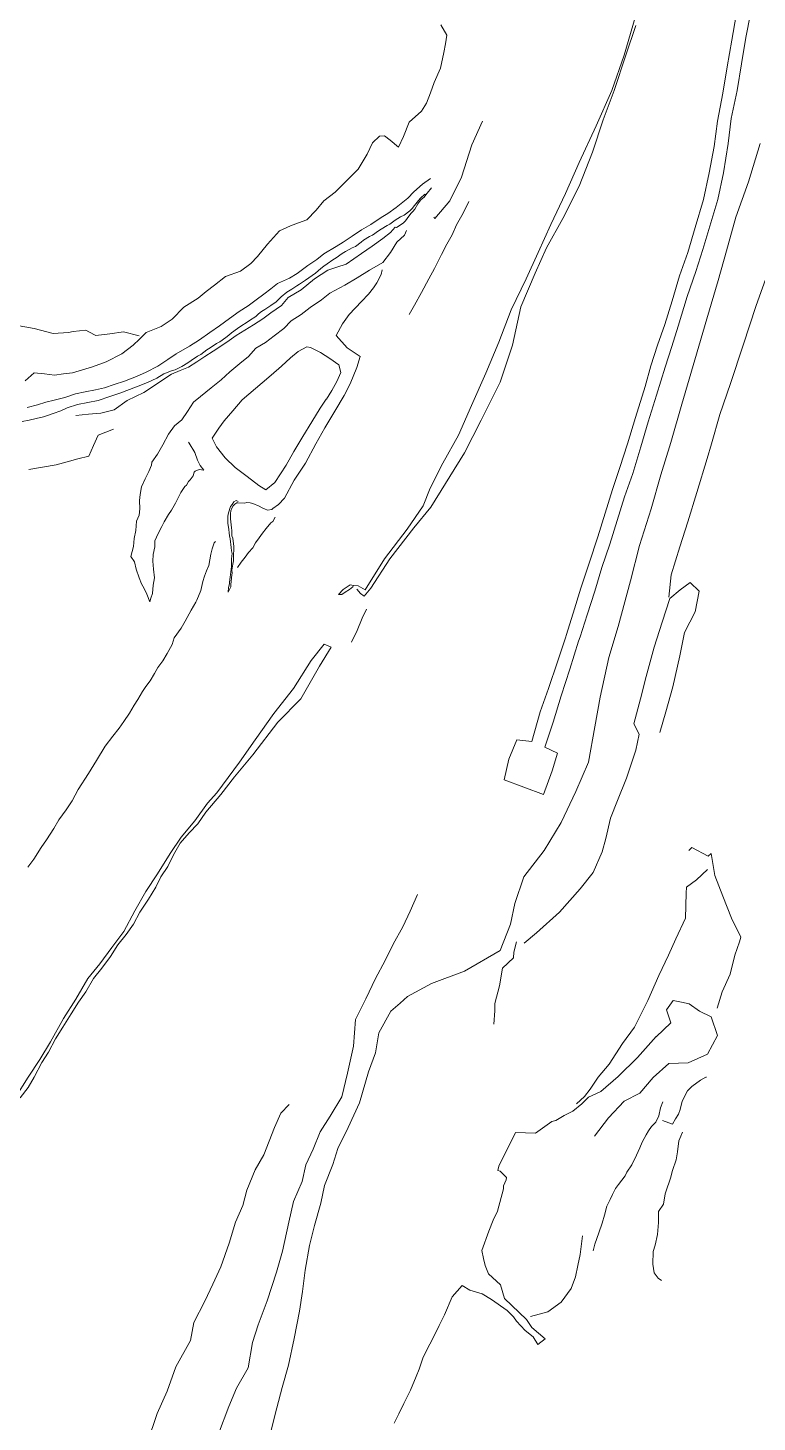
# Model space of a CAD drawing. Extents: x 683321 to 688873, y 7661944 to 7668387.
# Drawn here: x 686155.1 to 686402.8, y 7664633.4 to 7665106.7 of the extents above; entities that cross this region are included whole.
import ezdxf

# ---------------------------------------------------------------- set-up
doc = ezdxf.new("R2010")
doc.units = 0
doc.header["$MEASUREMENT"] = 0
doc.layers.add('01 CRESTA_Line', color=3, linetype='Continuous', lineweight=20)

msp = doc.modelspace()

# ---------------------------------------------------------------- linework, layer by layer
at = {"layer": '01 CRESTA_Line'}
for points in [[(686362.19, 7665113, 4021.65), (686357.56, 7665097.5, 4022.66), (686353.38, 7665085.5, 4023.47), (686348.13, 7665073.5, 4024.13), (686342.31, 7665061, 4024.97), (686337.69, 7665050.5, 4025.71), (686332.75, 7665040, 4026.38), (686328.44, 7665030.5, 4026.92), (686324.31, 7665021.5, 4027.35), (686319.25, 7665011, 4027.92), (686315, 7665000, 4028.42), (686310.62, 7664989.5, 4028.84), (686305.75, 7664978.5, 4029.31), (686301.31, 7664968.5, 4029.69), (686296.06, 7664959, 4030.16), (686291.69, 7664950.5, 4030.46), (686289.38, 7664944.5, 4031.76), (686283.88, 7664936.5, 4032.31), (686276.25, 7664926.5, 4033.12), (686269.62, 7664916, 4033.46), (686267.33, 7664917.35, 4032.73), (686265.68, 7664917.38, 4031.94), (686265.43, 7664916.92, 4031.86), (686264.33, 7664916.11, 4031.75), (686262.9, 7664915.18, 4031.8), (686261.74, 7664914.33, 4031.84), (686260.64, 7664914.4, 4031.88), (686262.18, 7664916.02, 4031.89), (686264.59, 7664917.62, 4031.77), (686265.68, 7664917.38, 4031.94)], [(686400.5, 7665111.5, 4000.31), (686398.94, 7665103.5, 4000.1), (686397.44, 7665094.5, 3999.96), (686396, 7665085.5, 3999.75), (686393.94, 7665076, 3999.58), (686392.94, 7665067.5, 3999.49), (686391.31, 7665057.5, 3999.22), (686389.44, 7665048.5, 3998.96), (686387.06, 7665040.5, 3998.79), (686384.31, 7665031.5, 3998.51), (686381.94, 7665024, 3998.24), (686379, 7665015.5, 3997.97), (686376, 7665005.5, 3997.73), (686373.75, 7664998.5, 3997.6), (686371.56, 7664991.5, 3997.43), (686368.62, 7664982, 3997.45), (686365.81, 7664973, 3997.35), (686363.31, 7664964.5, 3997.17), (686360.5, 7664955.5, 3996.91), (686357.69, 7664947.5, 3996.7), (686355.25, 7664939.5, 3996.45), (686352.69, 7664931.5, 3996.2), (686350, 7664923.5, 3995.98), (686347.63, 7664915.5, 3995.78), (686345, 7664907.5, 3995.62), (686342.62, 7664900, 3995.33), (686342.12, 7664898.5, 3995.31), (686339.19, 7664889, 3995.03), (686336.19, 7664880, 3994.79), (686333.5, 7664871, 3994.52), (686330.69, 7664862.5, 3994.43), (686335, 7664860.5, 3994.37), (686333.19, 7664854.5, 3993.99), (686330.25, 7664846.5, 3993.47), (686323.56, 7664849, 3993.47), (686316.87, 7664851.5, 3993.71), (686318.5, 7664858.5, 3994.07), (686321.19, 7664865, 3994.59), (686326.31, 7664864.5, 3994.44), (686329.12, 7664874.5, 3994.65), (686331.88, 7664882.5, 3994.84), (686334.94, 7664891.5, 3995.03), (686337.81, 7664900, 3995.26), (686337.94, 7664900.5, 3995.29), (686340.31, 7664908, 3995.51), (686342.94, 7664916.5, 3995.71), (686345.69, 7664925, 3996.02), (686348.69, 7664934, 3996.31), (686351.19, 7664942, 3996.55), (686353.69, 7664950, 3996.72), (686356.19, 7664957.5, 3996.92), (686358.69, 7664965.5, 3997.18), (686361.44, 7664974.5, 3997.36), (686364.75, 7664985, 3997.19), (686366.62, 7664992, 3997.42), (686368.94, 7664999, 3997.63), (686371.38, 7665006, 3997.8), (686373.94, 7665014, 3997.97), (686376.44, 7665022.5, 3998.15), (686379.25, 7665030.5, 3998.4), (686381.69, 7665039, 3998.62), (686384.56, 7665048.5, 3998.88), (686386.44, 7665057.5, 3999.13), (686388.12, 7665066.5, 3999.37), (686389.31, 7665075, 3999.51), (686391.06, 7665084.5, 3999.68), (686392.62, 7665093.5, 3999.9), (686394.12, 7665102.5, 4000.08), (686395.62, 7665111, 4000.25)], [(686195.33, 7665003.27, 4071.37), (686200.35, 7665005.31, 4070.15), (686204.09, 7665007.83, 4070.03), (686208.13, 7665011.94, 4069.95), (686212.92, 7665014.98, 4069.03), (686215.7, 7665017.19, 4068.8), (686218.47, 7665019.41, 4068.57), (686222.27, 7665022.29, 4068.19), (686227.36, 7665024.15, 4066.81), (686230.87, 7665026.72, 4066.15), (686233.16, 7665029.13, 4066.12), (686236.49, 7665033.33, 4066.55), (686238.54, 7665035.59, 4066.53), (686240.58, 7665037.85, 4066.51), (686244.28, 7665039.5, 4065.25), (686247.06, 7665040.51, 4064.13), (686249.85, 7665041.51, 4063.01), (686253.04, 7665044.78, 4062.4), (686255.65, 7665048.03, 4060.61), (686259.51, 7665050.94, 4060.22), (686263.4, 7665054.85, 4059.03), (686267.28, 7665058.76, 4057.84), (686270.3, 7665063.79, 4057.66), (686272.19, 7665067.74, 4057.95), (686274.58, 7665069.93, 4056.84), (686276.26, 7665070.01, 4056.21), (686278.14, 7665068.61, 4054.48), (686280.94, 7665066.22, 4051.9), (686282.64, 7665069.86, 4051.45), (686284.57, 7665074.69, 4051.47), (686288.77, 7665078.39, 4050.02), (686290.54, 7665081.13, 4050.03), (686291.82, 7665084.65, 4049.9), (686293.1, 7665088.17, 4049.78), (686295.22, 7665093.08, 4049.8), (686296.42, 7665098.37, 4051.02), (686296.93, 7665101.32, 4051.65), (686297.43, 7665104.27, 4052.28), (686295.37, 7665107.71, 4053.9)], [(686291.94, 7664944, 4031.4), (686303.44, 7664962.5, 4030.2), (686309.06, 7664973.5, 4029.49), (686315.5, 7664986.5, 4028.94), (686319.75, 7664999, 4028.46), (686322.56, 7665012, 4027.75), (686327.44, 7665023.5, 4027.2), (686331.25, 7665032, 4026.61), (686336.75, 7665042, 4026.1), (686342.37, 7665053, 4025.44), (686346.81, 7665064.5, 4024.46), (686350.44, 7665075.5, 4023.92), (686354.25, 7665085.5, 4023.33), (686358.19, 7665097.5, 4022.65), (686361.62, 7665107.5, 4021.81)], [(686293, 7665042.5, 4027.25), (686293.31, 7665042, 4027.96), (686298.38, 7665048, 4026.13), (686302.38, 7665056, 4025.49), (686305.94, 7665067, 4025.67), (686309.56, 7665075, 4024.6)], [(686403.75, 7665067.5, 3999.88), (686399.81, 7665054.5, 3999.52), (686395.56, 7665042.5, 3999.13), (686392.31, 7665031, 3998.76), (686389.5, 7665021, 3998.59), (686385.63, 7665008, 3998.25), (686381.63, 7664994, 3997.8), (686377.19, 7664979, 3997.55), (686373.44, 7664966, 3997.33), (686370.06, 7664955, 3997.08), (686366.81, 7664943.5, 3996.81), (686362.81, 7664931, 3996.48), (686359.75, 7664919, 3996.08), (686355.56, 7664903.5, 3995.54), (686352.38, 7664893, 3995.14), (686349.44, 7664879.5, 3994.4), (686347.69, 7664869.5, 3994.13), (686345.5, 7664857.5, 3993.68), (686341.19, 7664847.5, 3993.76), (686336.25, 7664837, 3993.33), (686330.5, 7664827.5, 3992.23), (686323.5, 7664818.5, 3990.95), (686320.5, 7664809.5, 3990.23), (686319.06, 7664802.5, 3990.36), (686315.51, 7664793.55, 3989.76), (686303.4, 7664786.56, 3989.05), (686292.22, 7664782.36, 3988.59), (686284, 7664777.94, 3988.16), (686281.56, 7664775.61, 3988.65), (686278.33, 7664772.98, 3988.94), (686274.28, 7664765.6, 3989.17), (686273.23, 7664758.78, 3988.95), (686270.75, 7664752.32, 3989.01), (686267.69, 7664741.8, 3988.75), (686263.85, 7664733.44, 3988.08), (686260.41, 7664726.29, 3987.15), (686258.72, 7664720.93, 3986.8), (686255.86, 7664713.77, 3986.15), (686254.6, 7664707.74, 3985.33), (686252.47, 7664700.23, 3984.46), (686250.82, 7664693.38, 3983.49), (686249.33, 7664684.99, 3981.82), (686248.38, 7664677.82, 3980.48), (686247.37, 7664671.14, 3978.96), (686245.59, 7664661.8, 3977.27), (686243.59, 7664652.73, 3976.18), (686241.51, 7664645.17, 3975.07), (686239.68, 7664638.33, 3974.38), (686237.38, 7664629.32, 3973.47)], [(686291.83, 7665055.6, 4034.62), (686289.09, 7665053.65, 4035.12), (686286.23, 7665051.03, 4035.67), (686284.21, 7665048.92, 4036.17), (686280.23, 7665045.74, 4037.06), (686277.37, 7665043.72, 4037.96), (686275.14, 7665042.35, 4038.62), (686271.59, 7665039.98, 4040.08), (686268.47, 7665038.18, 4041.19), (686265.26, 7665035.97, 4042.41), (686262.24, 7665034, 4043.68), (686259.84, 7665032.51, 4044.64), (686255.65, 7665029.98, 4046.17), (686253.27, 7665028.11, 4047.15), (686250.17, 7665026.07, 4048.35), (686246.6, 7665023.37, 4049.68), (686244.01, 7665021.75, 4050.79), (686239.94, 7665019.89, 4051.82), (686237.65, 7665018.16, 4052.24), (686235.3, 7665016.33, 4052.44), (686232.62, 7665014.38, 4052.87), (686229.91, 7665012.39, 4053.39), (686226.85, 7665010.42, 4053.84), (686223.55, 7665008.07, 4054.26), (686220.18, 7665005.58, 4054.93), (686216.98, 7665003.36, 4055.58), (686213.44, 7665000.82, 4056.15), (686210.01, 7664998.62, 4056.67), (686205.51, 7664996.05, 4057.26), (686202.7, 7664994.17, 4057.71), (686199.24, 7664991.83, 4058.25), (686195.32, 7664989.84, 4058.72), (686192.01, 7664988.36, 4059.31), (686187.91, 7664986.8, 4059.79), (686184.44, 7664985.63, 4060.18), (686181.16, 7664984.58, 4060.62), (686178.12, 7664983.84, 4061.03), (686174.61, 7664983.21, 4061.47), (686171.27, 7664982.52, 4062.07), (686167.71, 7664981.28, 4062.61), (686164.05, 7664980.3, 4063.38), (686161.22, 7664979.7, 4064.01), (686158.36, 7664978.73, 4064.75), (686154.94, 7664977.9, 4065.54)], [(686171.44, 7664975.18, 4062.19), (686175.69, 7664975.58, 4062.06), (686179.94, 7664975.97, 4061.92), (686184.41, 7664977.11, 4060.04), (686188.87, 7664980.17, 4059.59), (686191.7, 7664981.58, 4059.29), (686194.53, 7664982.99, 4058.99), (686198.82, 7664985.76, 4058.37), (686201.36, 7664987.47, 4058.11), (686203.89, 7664989.17, 4057.85), (686206.8, 7664990.38, 4057.38), (686209.71, 7664991.59, 4056.92), (686212.46, 7664993.35, 4056.4), (686215.22, 7664995.11, 4055.87), (686218.09, 7664997.01, 4055.51), (686220.97, 7664998.91, 4055.14), (686223.44, 7665000.62, 4054.76), (686225.91, 7665002.33, 4054.39), (686228.83, 7665004.12, 4053.85), (686231.75, 7665005.91, 4053.31), (686234.97, 7665007.98, 4052.85), (686237.59, 7665009.95, 4052.37), (686241.23, 7665012.5, 4051.84), (686243.54, 7665015.14, 4051.72), (686247.99, 7665017.81, 4049.65), (686252.43, 7665021.48, 4048.3), (686256.97, 7665024.5, 4046.5), (686260.09, 7665025.52, 4045.42), (686263.22, 7665026.54, 4044.34), (686265.8, 7665028.34, 4043.53), (686268.37, 7665030.13, 4042.73), (686272.05, 7665032.66, 4041.35), (686275.72, 7665035.19, 4039.98), (686278.27, 7665037.25, 4038.8), (686279.9, 7665039.02, 4038.55), (686280.27, 7665038.94, 4037.95), (686282.6, 7665040.45, 4037.45), (686283.34, 7665041.26, 4037.31), (686283.97, 7665042.04, 4037.19), (686285.19, 7665043.65, 4036.88), (686285.82, 7665044.39, 4036.69), (686286.51, 7665045.19, 4036.58), (686287.6, 7665046.94, 4036.31), (686288.09, 7665047.81, 4036.24), (686288.68, 7665048.45, 4036.08), (686289.65, 7665049.25, 4035.86), (686290.22, 7665050.02, 4035.7), (686290.69, 7665050.57, 4035.87), (686292.17, 7665052.45, 4035.16)], [(686290.22, 7665050.02, 4035.7), (686289.88, 7665050.28, 4035.64), (686288.48, 7665048.87, 4035.98), (686287.75, 7665048.16, 4036.09), (686286.4, 7665046.47, 4036.37), (686285.61, 7665045.45, 4036.55), (686284.81, 7665044.63, 4036.74), (686282.92, 7665043.14, 4037.17), (686281.71, 7665042.59, 4037.45), (686279.84, 7665041.47, 4037.76), (686278.01, 7665040.08, 4038.65), (686277.11, 7665039.58, 4039.09), (686275.06, 7665038.38, 4039.69), (686274.23, 7665037.78, 4040.11), (686272.15, 7665036.37, 4040.91), (686271.18, 7665035.84, 4041.36), (686269.16, 7665034.64, 4041.98), (686268.3, 7665033.95, 4042.36), (686266.34, 7665032.52, 4043.15), (686265.27, 7665032.04, 4043.62), (686262.94, 7665030.78, 4044.37), (686261.88, 7665030.09, 4044.79), (686259.77, 7665028.6, 4045.52), (686258.69, 7665027.98, 4045.87), (686256.74, 7665026.59, 4046.51), (686255.69, 7665025.87, 4046.88), (686254.66, 7665025.03, 4047.26), (686252.77, 7665023.43, 4047.99), (686251.64, 7665022.6, 4048.48), (686249.43, 7665021.09, 4049.24), (686247.35, 7665019.67, 4050.02), (686246.43, 7665019.17, 4050.26), (686244.74, 7665017.96, 4051.16), (686243.02, 7665017.05, 4051.71), (686241.1, 7665015.38, 4052.22), (686240.35, 7665014.59, 4052.33), (686239.48, 7665013.74, 4052.53), (686237.67, 7665012.42, 4052.85), (686235.6, 7665011.15, 4053.08), (686234.51, 7665010.42, 4053.37), (686233.49, 7665009.61, 4053.53), (686232.51, 7665008.79, 4053.64), (686230.42, 7665007.35, 4053.97), (686229.58, 7665006.78, 4054.11), (686227.4, 7665005.51, 4054.3), (686226.37, 7665004.68, 4054.55), (686224.34, 7665003.16, 4054.97), (686223.35, 7665002.39, 4055.08), (686222.33, 7665001.62, 4055.33), (686220.27, 7665000.19, 4055.64), (686219.19, 7664999.53, 4055.81), (686217, 7664998.15, 4056.28), (686215.92, 7664997.44, 4056.48), (686213.84, 7664995.89, 4056.76), (686212.71, 7664995.22, 4056.92), (686210.58, 7664993.82, 4057.27), (686209.5, 7664993.05, 4057.5), (686207.37, 7664991.79, 4057.77), (686205.14, 7664990.68, 4058.11), (686203.87, 7664990.34, 4057.99), (686201.29, 7664989.28, 4058.12), (686198.97, 7664987.82, 4058.46), (686195.81, 7664986.39, 4058.98), (686192.56, 7664985.04, 4059.33), (686189.66, 7664983.91, 4059.69), (686186.37, 7664982.74, 4060.08), (686182.94, 7664981.59, 4060.47), (686178.99, 7664980.19, 4060.86), (686175.53, 7664979.53, 4061.33), (686171.95, 7664978.92, 4061.8), (686168.46, 7664977.77, 4062.49), (686166.29, 7664976.75, 4063.07), (686163.79, 7664975.83, 4063.84), (686161.51, 7664975.01, 4064.56), (686160.42, 7664974.67, 4064.84), (686157.91, 7664974.11, 4065.47), (686155.64, 7664973.51, 4066.03), (686153.18, 7664973.06, 4066.65)], [(686304.83, 7665047.81, 4023.7), (686302.91, 7665043.79, 4023.94), (686300.71, 7665039.8, 4024.24), (686299.24, 7665036.46, 4024.38), (686297.44, 7665033.33, 4024.56), (686295.55, 7665029.76, 4024.79), (686293.18, 7665025.01, 4025.08), (686291.27, 7665021.47, 4025.3), (686288.77, 7665016.91, 4025.6), (686286.45, 7665012.59, 4025.84), (686284.6, 7665009.42, 4026.01)], [(686283.75, 7665037.95, 4034.81), (686283, 7665036.32, 4034.82), (686280.44, 7665034, 4035.39), (686278.24, 7665030.47, 4036.07), (686275.67, 7665027.08, 4036.73), (686271.11, 7665024.47, 4037.67), (686266.98, 7665021.88, 4038.66), (686262.74, 7665019.33, 4039.67), (686257.71, 7665016.61, 4040.59), (686254.85, 7665014.35, 4040.71), (686251.02, 7665011.76, 4041.24), (686247.93, 7665009.43, 4041.51), (686244.58, 7665007.24, 4041.8), (686242.02, 7665004.64, 4041.93), (686238.78, 7665002.19, 4042.16), (686235.84, 7664999.88, 4042.46), (686232.53, 7664997.99, 4042.61), (686230.1, 7664995.21, 4042.89), (686227.16, 7664992.75, 4043.07), (686223.72, 7664989.99, 4043.32), (686220.79, 7664987.22, 4043.67), (686217.39, 7664984.56, 4044.05), (686213.73, 7664981.6, 4044.15), (686211.34, 7664979.61, 4044.27), (686209.37, 7664976.53, 4044.26), (686207.39, 7664973.68, 4044.14), (686204.98, 7664971.62, 4044.14), (686202.87, 7664968.81, 4044.21), (686200.93, 7664965.2, 4044.49), (686199.16, 7664961.96, 4044.25), (686197.21, 7664959.33, 4044.24), (686197.14, 7664958.32, 4043.98), (686196.17, 7664956.16, 4043.97), (686194.92, 7664953.65, 4044.28), (686193.75, 7664950.93, 4044.24), (686193.28, 7664948.27, 4044.75), (686193.08, 7664946.26, 4044.53), (686193.15, 7664943.43, 4044.46), (686192.97, 7664941.32, 4044.78), (686192.08, 7664939.23, 4044.91), (686191.8, 7664936.13, 4044.86), (686191.19, 7664933.43, 4044.7), (686191.05, 7664930.68, 4045.15), (686190.15, 7664927.32, 4045.26), (686191.3, 7664925.41, 4044.06), (686191.88, 7664923.01, 4042.54), (686192.94, 7664920.08, 4041.29), (686193.78, 7664917.97, 4040.41), (686194.67, 7664916.39, 4039.87), (686195.57, 7664914.44, 4039.03), (686196.61, 7664911.92, 4037.87), (686196.95, 7664913.11, 4037.83), (686197.42, 7664914.67, 4038.04), (686197.64, 7664917.57, 4038.87), (686198.15, 7664920.03, 4039.55), (686197.78, 7664922.94, 4040.47), (686197.63, 7664925.64, 4041.44), (686197.66, 7664927.9, 4042.18), (686198.21, 7664930.52, 4042.84), (686198.2, 7664932.58, 4043.47), (686199.37, 7664935.05, 4043.61), (686200.61, 7664937.43, 4043.63), (686201.41, 7664939.02, 4043.34), (686202.95, 7664941.56, 4043.25), (686203.94, 7664942.98, 4043.36), (686205.31, 7664945.43, 4043.23), (686206.48, 7664947.83, 4042.97), (686207.05, 7664949.04, 4042.56), (686207.8, 7664949.97, 4042.46), (686208.46, 7664950.98, 4042.01), (686209.01, 7664951.51, 4041.63), (686209.65, 7664952.68, 4040.79), (686210.2, 7664953.34, 4040.3), (686211.32, 7664954.66, 4039.01), (686211.61, 7664955.87, 4038.04), (686211.97, 7664956.28, 4037.4), (686213.27, 7664956.8, 4036.81), (686214.91, 7664956.53, 4035.7)], [(686275.48, 7665024.57, 4034.47), (686275.06, 7665023.03, 4034.37), (686273.62, 7665020.19, 4033.77), (686272.5, 7665018.46, 4033.86), (686270.77, 7665016.33, 4033.82), (686268.43, 7665013.85, 4033.48), (686264.27, 7665009.38, 4033.55), (686261.94, 7665006.2, 4033.59), (686259.78, 7665002.3, 4033.58), (686263.6, 7664998.15, 4033.49), (686267.94, 7664995.18, 4033.4), (686266.87, 7664991.39, 4033.56), (686264.57, 7664985.88, 4033.31), (686262.58, 7664981.88, 4033.37), (686259.42, 7664976.63, 4033.36), (686255.95, 7664970.91, 4033.31), (686252.91, 7664965.54, 4033.25), (686249.43, 7664958.93, 4033.14), (686245.61, 7664953.16, 4033.13), (686242.26, 7664947.1, 4032.78), (686240.27, 7664944.88, 4032.98), (686238.37, 7664943.55, 4034.2), (686237.93, 7664943.26, 4034.26), (686236.46, 7664943, 4034.32), (686235.5, 7664943.44, 4034.42), (686234.65, 7664943.84, 4034.37), (686233.67, 7664944.31, 4034.34), (686231.57, 7664945.22, 4034.29), (686230.63, 7664945.5, 4034.25), (686229.52, 7664945.57, 4034.03), (686228.65, 7664945.41, 4034.05), (686226.4, 7664945.51, 4034.28), (686226.08, 7664945.53, 4034.52), (686225.41, 7664945.09, 4034.55), (686224.9, 7664944.46, 4034.46), (686224.39, 7664943.68, 4034.55), (686224.04, 7664942.82, 4034.61), (686223.97, 7664941.87, 4034.51), (686223.99, 7664940.02, 4034.68), (686224.31, 7664937.05, 4034.73), (686224.37, 7664936.05, 4034.86), (686224.45, 7664934.29, 4034.85), (686224.69, 7664933.53, 4034.78), (686225.1, 7664930.63, 4034.58), (686225.06, 7664929.75, 4034.42), (686224.97, 7664927.71, 4034.26), (686224.92, 7664926.73, 4034.08), (686224.91, 7664925.77, 4033.93), (686224.77, 7664924.65, 4033.73), (686224.45, 7664922.63, 4033.43), (686224.47, 7664921.74, 4033.32), (686224.37, 7664920.92, 4033.14), (686224.28, 7664920.18, 4033.04), (686224.16, 7664918.55, 4032.67), (686224.11, 7664918.04, 4032.58), (686224.08, 7664916.97, 4032.3), (686223.15, 7664915.12, 4031.77), (686223.23, 7664916.78, 4032.27), (686223.61, 7664917.98, 4032.67), (686223.57, 7664918.58, 4032.83), (686223.8, 7664920.26, 4033.24), (686223.98, 7664921.11, 4033.31), (686224.13, 7664922.97, 4033.66), (686224.26, 7664923.93, 4033.8), (686224.3, 7664924.76, 4033.95), (686224.26, 7664926.48, 4034.16), (686224.49, 7664928.34, 4034.52), (686224.31, 7664929.16, 4034.53), (686224.22, 7664930.29, 4034.67), (686223.79, 7664933.31, 4034.92), (686223.58, 7664934.27, 4035.04), (686223.51, 7664935.36, 4034.93), (686223.41, 7664936.48, 4034.9), (686223.03, 7664938.62, 4034.86), (686223.03, 7664939.69, 4034.81), (686223.09, 7664940.96, 4034.68), (686223.24, 7664942.05, 4034.7), (686223.9, 7664944.2, 4034.58), (686224.49, 7664944.96, 4034.67), (686225.12, 7664945.78, 4034.57), (686225.83, 7664946.27, 4034.56), (686226.58, 7664945.9, 4034.32)], [(686406.75, 7665024.5, 3989.94), (686402.38, 7665012.5, 3989.99), (686398, 7664999, 3990.14), (686393.69, 7664986, 3990.32), (686390.06, 7664975.5, 3990.26), (686387.31, 7664965.5, 3990.27), (686385.75, 7664960.5, 3990), (686382.25, 7664949, 3989.86), (686379.19, 7664939, 3989.85), (686376.56, 7664930.5, 3989.83), (686373.56, 7664921, 3989.81), (686372.81, 7664913.5, 3989.77)], [(686192.92, 7665002.19, 4071.38), (686187.59, 7665003.5, 4074.09), (686182.94, 7665002.8, 4074.84), (686178.27, 7665002.29, 4075.74), (686175.8, 7665003.54, 4077.32), (686174.79, 7665004.06, 4078.44), (686170.58, 7665003.69, 4079.01), (686168.95, 7665003.31, 4078.4), (686163.78, 7665003, 4078.89), (686157.32, 7665004.72, 4080.43), (686150.91, 7665005.76, 4081.53), (686148.26, 7665005.4, 4081.33), (686147.67, 7665003.72, 4080.18), (686145.17, 7665003.43, 4080.03), (686138.62, 7665004.28, 4080.34), (686133.91, 7665004.44, 4079.8), (686127.3, 7665005.27, 4079.75), (686113.31, 7665010.36, 4081.11), (686104.06, 7665011.9, 4081.7), (686092.06, 7665013.54, 4081.01), (686076.36, 7665017.55, 4082.24), (686068.47, 7665018.25, 4082.72), (686058.61, 7665019.89, 4082.16), (686057.68, 7665018.22, 4080.83)], [(686195.33, 7665003.27, 4071.37), (686193.09, 7665001.07, 4070.26), (686190.93, 7664999.01, 4068.65), (686187.08, 7664996.11, 4068.75), (686181.75, 7664993.4, 4068.92), (686177.11, 7664991.69, 4068.6), (686173.7, 7664990.66, 4068.73), (686170.29, 7664989.63, 4068.86), (686167.22, 7664989.26, 4070), (686164.15, 7664988.88, 4071.14), (686160.74, 7664989.24, 4071.71), (686157.33, 7664989.61, 4072.28), (686154.22, 7664986.86, 4072.34)], [(686184.18, 7664970.55, 4056.3), (686178.97, 7664968.48, 4058.42), (686177.4, 7664964.91, 4058.93), (686175.83, 7664961.34, 4059.44), (686172.14, 7664960.37, 4061.51), (686168.45, 7664959.41, 4063.58), (686164.76, 7664958.44, 4065.64), (686160.09, 7664957.6, 4067.82), (686155.42, 7664956.75, 4070)], [(686209.63, 7664966.04, 4036.04), (686209.95, 7664965.75, 4035.88), (686211.78, 7664962.52, 4035.89), (686212.75, 7664959.99, 4036.17), (686213.69, 7664958.13, 4036.05), (686214.91, 7664956.53, 4035.7)], [(686266.81, 7664916.23, 4032.75), (686268.13, 7664914.69, 4032.83), (686269.31, 7664913.76, 4032.85), (686271.62, 7664916.5, 4033.28), (686278, 7664926.5, 4033.12), (686286.25, 7664937, 4032.24), (686291.94, 7664944, 4031.4)], [(686239.14, 7664940.6, 4032.53), (686238.28, 7664939.15, 4032.5), (686237.66, 7664938.72, 4032.54), (686236.03, 7664936.74, 4032.53), (686234.85, 7664935.14, 4032.48), (686233.71, 7664933.64, 4032.51), (686232.47, 7664931.95, 4032.63), (686231.57, 7664930.16, 4032.63), (686230.05, 7664928.62, 4032.69), (686228.87, 7664926.99, 4032.77), (686227.57, 7664925.38, 4032.8), (686226.34, 7664923.55, 4032.73)], [(686155.09, 7664821.78, 4039.97), (686157.15, 7664824.53, 4039.84), (686159.61, 7664828.46, 4039.66), (686161.52, 7664831.11, 4039.54), (686164, 7664834.99, 4039.37), (686165.61, 7664837.9, 4039.24), (686168.17, 7664841.29, 4039.08), (686170.22, 7664844.34, 4038.95), (686172.18, 7664848.13, 4038.79), (686175.69, 7664853.6, 4038.54), (686178.42, 7664858.02, 4038.35), (686181.42, 7664862.85, 4038.13), (686184.01, 7664866.32, 4037.97), (686186.19, 7664868.99, 4037.84), (686187.78, 7664871.31, 4037.74), (686189.68, 7664874.12, 4037.61), (686191.26, 7664876.86, 4037.49), (686192.52, 7664878.74, 4037.41), (686194.12, 7664881.48, 4037.29), (686195.17, 7664883.17, 4037.21), (686196.63, 7664885.04, 4037.12), (686198.13, 7664887.55, 4037.01), (686199.29, 7664889.55, 4036.93), (686200.99, 7664891.89, 4036.82), (686202.49, 7664894.4, 4036.71), (686204.12, 7664897.45, 4036.58), (686204.86, 7664899.67, 4036.49), (686207.21, 7664902.96, 4036.34), (686208.51, 7664905.27, 4036.24), (686210.6, 7664909.06, 4036.08), (686212.14, 7664911.76, 4035.96), (686212.56, 7664912.43, 4035.86), (686213.84, 7664915.7, 4035.65), (686214.55, 7664918.84, 4035.47), (686215.13, 7664920.6, 4035.36), (686215.8, 7664922.35, 4035.18), (686216.54, 7664924.16, 4035.08), (686216.98, 7664926.11, 4034.97), (686217.25, 7664928.06, 4034.91), (686217.69, 7664929.86, 4034.88), (686218.42, 7664931.86, 4034.47), (686218.84, 7664932.37, 4034.59)], [(686323.62, 7664796, 3987.86), (686327.81, 7664799.5, 3988.03), (686335.62, 7664806.5, 3987.67), (686342.62, 7664814.5, 3988.36), (686347.06, 7664820, 3988.66), (686350.19, 7664827, 3989.08), (686351.38, 7664831.5, 3989.21), (686353, 7664838.5, 3988.68), (686355.31, 7664844.5, 3988.86), (686358.44, 7664852, 3988.35), (686361.56, 7664861.5, 3988.43), (686362.69, 7664867, 3988.39), (686360.94, 7664870.5, 3990.12), (686363.19, 7664879, 3990.03), (686365.06, 7664886.5, 3989.92), (686367.81, 7664896.5, 3990.04), (686370.56, 7664905, 3989.86), (686373.12, 7664913, 3989.81), (686376.63, 7664916, 3988.68), (686380, 7664918.5, 3987.23), (686383.06, 7664915.5, 3985.85), (686381.69, 7664908.5, 3985.48), (686378.13, 7664901.5, 3985.92), (686376.56, 7664893.5, 3986.23), (686374.12, 7664883, 3986.17), (686371.81, 7664874.5, 3986.03), (686369.75, 7664867.5, 3985.82)], [(686270.17, 7664909.38, 4030.02), (686268.7, 7664906.35, 4029.95), (686266.95, 7664902.13, 4029.65), (686265.08, 7664898.22, 4029.85)], [(686152.56, 7664743.5, 4044.33), (686155.19, 7664747, 4044.13), (686157.25, 7664750.5, 4043.58), (686159.88, 7664755.5, 4043.32), (686162.19, 7664759, 4043.01), (686164.5, 7664763.5, 4042.71), (686167, 7664767.5, 4042.23), (686169.81, 7664772, 4041.85), (686172.31, 7664776, 4041.49), (686174.88, 7664779.5, 4041.23), (686177.38, 7664784, 4040.94), (686180.25, 7664787.5, 4040.7), (686183.19, 7664791.5, 4040.34), (686185.69, 7664795.5, 4040), (686188.5, 7664799, 4039.67), (686191.06, 7664802.5, 4039.38), (686193.19, 7664806.5, 4039.14), (686196.06, 7664811, 4038.78), (686198.56, 7664815, 4038.73), (686200.31, 7664818.5, 4038.52), (686202.63, 7664822, 4038.27), (686204.56, 7664826, 4038.03), (686206.88, 7664830, 4037.7), (686209.88, 7664833.5, 4037.34), (686212.88, 7664836.5, 4037.04), (686215.56, 7664840.5, 4036.95), (686220.69, 7664846.5, 4036.04), (686225.31, 7664852.5, 4035.61), (686231.56, 7664860, 4035.03), (686240, 7664871, 4034.91), (686247.81, 7664879, 4034.47), (686254.19, 7664890, 4034.05), (686258.16, 7664896.49, 4033.68), (686255.75, 7664897.56, 4033.89), (686251.28, 7664892.01, 4034.44), (686245.38, 7664882.5, 4034.69), (686238.69, 7664874, 4035.02), (686232.31, 7664865, 4035.22), (686227, 7664857.5, 4035.65), (686219.31, 7664847, 4036.2), (686216.19, 7664843.5, 4036.73), (686211.88, 7664837.5, 4037.02), (686207.19, 7664832, 4037.43), (686203.44, 7664826.5, 4037.93), (686199.12, 7664819.5, 4038.37), (686195.25, 7664813.5, 4038.76), (686191.44, 7664807, 4039.03), (686187.75, 7664800, 4039.59), (686183.69, 7664794.5, 4040.02), (686179.63, 7664789, 4040.6), (686175.56, 7664784, 4040.94), (686171.44, 7664777, 4041.45), (686167.25, 7664770.5, 4042), (686162.81, 7664762.5, 4042.73), (686159.25, 7664756.5, 4043.2), (686155.19, 7664750.5, 4043.67), (686150.88, 7664743.5, 4044.32)], [(686379.62, 7664827.5, 3966.09), (686380.56, 7664828.5, 3965.97), (686386.13, 7664825.5, 3967.54), (686387.19, 7664826.5, 3965), (686388.44, 7664819, 3964.7), (686391.06, 7664812, 3963.8), (686394.06, 7664804.5, 3962.56), (686397.19, 7664798, 3961.42), (686396.81, 7664796.5, 3961.01), (686395.13, 7664792, 3961.76), (686393.56, 7664785.5, 3961.97), (686390.88, 7664779.5, 3961.59), (686389.19, 7664774, 3961.3)], [(686385.88, 7664821, 3965.94), (686382.19, 7664817.5, 3965.74), (686378.81, 7664815, 3965.58), (686378.62, 7664813, 3965.58), (686378.44, 7664804.5, 3963.53), (686375.12, 7664797.5, 3962.54), (686372.62, 7664792, 3961.8), (686369.38, 7664785, 3960.83), (686365.62, 7664776.5, 3959.66), (686361.13, 7664767.5, 3958.33), (686357, 7664762, 3957.51), (686352.5, 7664755, 3956.54), (686348.75, 7664750.5, 3955.88), (686346.06, 7664746.5, 3955.11), (686344.19, 7664744, 3954.74), (686341.44, 7664741.5, 3954.2)], [(686219.82, 7664629.49, 3984.21), (686223.4, 7664638.75, 3984.3), (686226.02, 7664644.92, 3984.92), (686229.99, 7664651.85, 3984.11), (686231.4, 7664660.47, 3985.13), (686233.38, 7664666.44, 3985.38), (686236.39, 7664674.58, 3986.04), (686239.57, 7664684.39, 3987.19), (686241.64, 7664691.44, 3987.92), (686243.78, 7664701.29, 3988.55), (686245.37, 7664708.32, 3988.66), (686248.23, 7664715.17, 3989.55), (686249.52, 7664720.78, 3990.2), (686252.01, 7664726.04, 3991.12), (686254.42, 7664731.96, 3991.65), (686257.78, 7664737.3, 3991.92), (686261.78, 7664743.83, 3992.02), (686263.68, 7664751.85, 3991.74), (686265.68, 7664761.06, 3991.44), (686266.38, 7664770.05, 3991.35), (686269.9, 7664777.15, 3991.31), (686273.2, 7664783.99, 3991.74), (686276.5, 7664790.12, 3991.79), (686279.12, 7664795.66, 3991.84), (686282.5, 7664801.51, 3991.89), (686284.96, 7664806.9, 3991.94), (686287.44, 7664812.5, 3991.99)], [(686313.38, 7664768.5, 3980.18), (686313.75, 7664773, 3983.42), (686313.75, 7664775.5, 3984.28), (686315.25, 7664781.5, 3987.18), (686316.31, 7664787.5, 3989.4), (686320.06, 7664791, 3990.79), (686320.12, 7664793, 3991.1), (686321.06, 7664796.5, 3992.55)], [(686279.52, 7664633.07, 3948.27), (686281.11, 7664636.2, 3948.42), (686282.75, 7664639.78, 3947.97), (686285.05, 7664644.23, 3948.17), (686286.95, 7664648.9, 3948.55), (686287.96, 7664651.4, 3948.76), (686289.34, 7664655.5, 3948.99), (686291.61, 7664659.91, 3948.85), (686293.03, 7664662.45, 3949.03), (686294.81, 7664666.19, 3949.09), (686296.57, 7664669.89, 3949.2), (686299.26, 7664676.02, 3949.54), (686302.59, 7664679.76, 3949.77), (686305.19, 7664678.18, 3949), (686309.39, 7664677.01, 3948.6), (686312.58, 7664675.05, 3948.08), (686317.88, 7664671.37, 3948.69), (686320.02, 7664669.14, 3948.89), (686321, 7664667.72, 3949.31), (686323.97, 7664664.56, 3949.8), (686326.75, 7664662.35, 3950.04), (686328.24, 7664659.83, 3950.07), (686328.29, 7664659.76, 3950.07), (686330.76, 7664661.71, 3949.98), (686326.22, 7664665.54, 3949.72), (686324.49, 7664668.29, 3949.11), (686317, 7664675.4, 3948.31), (686315.66, 7664680.04, 3948.72), (686311.59, 7664683.8, 3949.29), (686310.46, 7664686.61, 3949.58), (686309.84, 7664688.97, 3949.63), (686309.33, 7664691.7, 3949.76), (686311.69, 7664698.26, 3950.07), (686313.17, 7664701.95, 3949.84), (686314.55, 7664705.09, 3950.07), (686316.69, 7664712.59, 3949.87), (686316.59, 7664713.6, 3949.71), (686317.53, 7664715.69, 3949.49), (686317.64, 7664716.44, 3949.43), (686315.55, 7664718.61, 3949.57), (686314.66, 7664718.82, 3949.48), (686315.06, 7664720.27, 3948.96), (686320.67, 7664731.77, 3949.24), (686327.56, 7664731.54, 3949.69), (686333.07, 7664735.44, 3953.54), (686334.38, 7664735.84, 3953.32), (686337.27, 7664737.57, 3954.18), (686340.17, 7664738.94, 3953.97), (686343.26, 7664741.49, 3954.45), (686345.45, 7664743.73, 3955.05), (686349.69, 7664745.63, 3954.54), (686355.56, 7664750.76, 3954.73), (686362.09, 7664757.26, 3955.37), (686368.5, 7664764.29, 3955.29), (686368.49, 7664764.27, 3955.29), (686373.51, 7664768.99, 3955.19), (686372.04, 7664773.34, 3956.02), (686374.25, 7664776.5, 3957.11), (686377.13, 7664775.99, 3957.9), (686379.68, 7664775.46, 3958.2), (686383.16, 7664772.96, 3958.27), (686387.2, 7664771.03, 3958.72), (686389.3, 7664764.67, 3959.24), (686385.89, 7664758.34, 3958.94), (686379.32, 7664755.41, 3957.69), (686372.73, 7664755.2, 3956.52), (686367.48, 7664750.37, 3956.23), (686362.89, 7664745.13, 3955.55), (686357.62, 7664742.4, 3954.15), (686352.26, 7664736.78, 3953.41), (686347.57, 7664730.54, 3951.49)], [(686385.56, 7664750.57, 3959.27), (686385.31, 7664750.52, 3959.13), (686383.53, 7664749.47, 3959.41), (686380.59, 7664747.37, 3959.09), (686379.14, 7664745.91, 3959.46), (686377.35, 7664742.35, 3959.29), (686376.64, 7664739.57, 3959.45), (686376.01, 7664737.95, 3959.4), (686375.01, 7664736.4, 3959.57), (686374.02, 7664734.53, 3959.86), (686370.68, 7664735.77, 3959.02)], [(686243.81, 7664741.3, 3991.4), (686241.07, 7664738.36, 3991.58), (686238.92, 7664733.43, 3991.86), (686235.23, 7664724.2, 3992.38), (686232.31, 7664719.12, 3992.67), (686229.54, 7664712.19, 3993.06), (686228.15, 7664706.95, 3993.36), (686225.69, 7664701.26, 3993.68), (686223.54, 7664694.17, 3994), (686220.62, 7664686.17, 3994.53), (686218, 7664680.32, 3994.86), (686215.23, 7664674.46, 3995.19), (686211.54, 7664667.23, 3995.6), (686210.34, 7664661.09, 3995.95), (686205.44, 7664652.2, 3996.45), (686202.44, 7664643.93, 3997.63), (686199.06, 7664636.41, 3997.29), (686195.68, 7664626.26, 3997.29)], [(686347.06, 7664691.6, 3948.66), (686347.61, 7664693.79, 3949.1), (686348.99, 7664697.64, 3949.48), (686350.11, 7664700.92, 3949.53), (686350.92, 7664703.71, 3949.64), (686351.73, 7664706.79, 3949.94), (686352.82, 7664709.04, 3950.07), (686353.66, 7664710.72, 3950.16), (686354.67, 7664712.73, 3950.51), (686355.64, 7664714.08, 3951.06), (686357.9, 7664717.06, 3952.8), (686358.48, 7664718.23, 3953.25), (686360.19, 7664720.8, 3954.43), (686361.81, 7664724.11, 3954.76), (686362.89, 7664726.59, 3955.26), (686363.77, 7664728.45, 3955.25), (686365.03, 7664731, 3955.98), (686365.88, 7664732.27, 3956.88), (686366.89, 7664733.77, 3957.72), (686368.36, 7664735.24, 3958.45), (686369.4, 7664737.35, 3958.61), (686370, 7664740.11, 3958.57), (686370.69, 7664742.12, 3958.75)], [(686370.24, 7664681.5, 3958.14), (686369.2, 7664682.29, 3958.37), (686367.79, 7664684.08, 3959.49), (686367.39, 7664687.11, 3959.48), (686367.43, 7664691.38, 3959.62), (686368.17, 7664693.52, 3959.41), (686368.92, 7664697.16, 3959.46), (686369.24, 7664701.15, 3959.54), (686369.27, 7664704.89, 3959.47), (686370.93, 7664707.47, 3959.43), (686371.56, 7664710.95, 3959.46), (686371.8, 7664711.62, 3959.19), (686373.3, 7664716.25, 3959.87), (686373.99, 7664718.84, 3959.75), (686375.28, 7664722.52, 3959.73), (686375.68, 7664725.21, 3959.47), (686376.15, 7664728.92, 3959.19), (686376.8, 7664730.53, 3958.82), (686377.39, 7664731.85, 3958.62)], [(686325.85, 7664669.27, 3947.1), (686331.65, 7664670.92, 3946.81), (686336.26, 7664674.18, 3947.47), (686339.56, 7664678.77, 3948.12), (686341.08, 7664682.79, 3948.67), (686341.88, 7664686.57, 3949.04), (686342.67, 7664690.38, 3948.83), (686343.47, 7664696.64, 3947.32)]]:
    msp.add_polyline3d(points, dxfattribs=at)
msp.add_polyline3d([(686229.55, 7664954.43, 4033.56), (686225.58, 7664957.51, 4033.58), (686222.1, 7664960.79, 4033.55), (686219.2, 7664964.51, 4033.45), (686217.68, 7664967.42, 4033.49), (686219.98, 7664970.78, 4033.45), (686221.79, 7664973.35, 4033.53), (686224.79, 7664976.72, 4033.41), (686227.91, 7664980.46, 4033.53), (686234.7, 7664986.26, 4033.62), (686237.76, 7664988.81, 4033.58), (686241.25, 7664991.9, 4033.67), (686244.31, 7664994.7, 4033.66), (686246.95, 7664996.83, 4033.7), (686249.82, 7664998.43, 4033.68), (686251.08, 7664998.17, 4033.68), (686254.49, 7664996.52, 4033.65), (686257.69, 7664994.49, 4033.68), (686260.69, 7664992.35, 4033.77), (686261.39, 7664989.77, 4033.53), (686260.05, 7664986.72, 4033.44), (686258.37, 7664983.65, 4033.38), (686256.5, 7664980.63, 4033.41), (686256.48, 7664980.65, 4033.42), (686254.42, 7664977.59, 4033.34), (686251.54, 7664972.93, 4033.38), (686248.55, 7664967.98, 4033.45), (686245.48, 7664962.92, 4033.27), (686242.83, 7664958.31, 4033.14), (686238.97, 7664952.42, 4033.31), (686235.98, 7664949.88, 4033.21), (686233.58, 7664951.33, 4033.22), (686233.59, 7664951.32, 4033.22)], close=True, dxfattribs=at)

doc.saveas('drawing.dxf')
